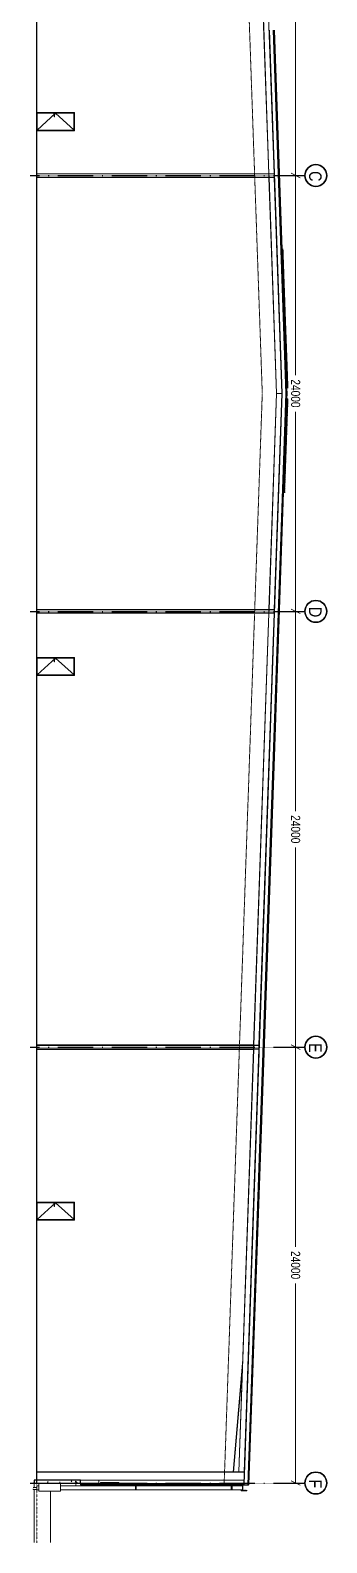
# Model space of a CAD drawing. Header units: millimetres. Extents: x -637480 to 299894, y -125373 to 39000.
# Drawn here: x -146820 to -130512, y -123290 to -39999 of the extents above; entities that cross this region are included whole.
import ezdxf

# ---------------------------------------------------------------- set-up
doc = ezdxf.new("R2010")
doc.units = ezdxf.units.MM
for name, pattern in [('Xref building Toll$0$_SBA Dash Dot - Datum', [4.4, 2.4, -1, 0, -1]), ('Xref building Toll$0$_SBA Dash Dot - Loose', [6, 4, -1, 0, -1]), ('Xref building Toll$0$_SBA Hidden Line - Loose', [2.4, 1.2, -1.2])]:
    doc.linetypes.add(name, pattern=pattern)
for name, color, linetype, lineweight in [('AM_BOR', 4, 'Continuous', 25), ('Xref building Toll$0$A-DETL-HDLN', 90, 'Xref building Toll$0$_SBA Hidden Line - Loose', 9), ('Xref building Toll$0$A-DOOR', 31, 'Continuous', 9), ('Xref building Toll$0$A-FLOR', 192, 'Continuous', 25), ('Xref building Toll$0$A-FLOR-LEVL', 51, 'Continuous', 9), ('Xref building Toll$0$A-GENM', 13, 'Continuous', 9), ('Xref building Toll$0$A-GLAZ', 151, 'Continuous', 9), ('Xref building Toll$0$A-ROOF', 132, 'Continuous', 25), ('Xref building Toll$0$A-ROOF-MCUT', 132, 'Continuous', 9), ('Xref building Toll$0$A-ROOF-OTLN', 132, 'Continuous', 9), ('Xref building Toll$0$A-WALL', 113, 'Continuous', 9), ('Xref building Toll$0$A-WALL-PATT', 111, 'Continuous', 9), ('Xref building Toll$0$annotation - dimensions', 7, 'Continuous', 0), ('Xref building Toll$0$P-PIPE', 3, 'Continuous', 9), ('Xref building Toll$0$Q-SPCQ', 91, 'Continuous', 9), ('Xref building Toll$0$S-BEAM', 12, 'Continuous', 9), ('Xref building Toll$0$S-COLS', 52, 'Continuous', 9), ('Xref building Toll$0$S-GRID-IDEN', 1, 'Continuous', 25)]:
    doc.layers.add(name, color=color, linetype=linetype, lineweight=lineweight)
doc.layers.add('Xref building Toll$0$S-GRID', color=8, linetype='Continuous')
doc.styles.add('Xref building Toll$0$1 500 general', font='arial.ttf', dxfattribs={"width": 0.870588, "height": 850})
doc.styles.add('Xref building Toll$0$1 500 general_0', font='arial.ttf', dxfattribs={"width": 0.870588})
doc.styles.add('Xref building Toll$0$Arial Narrow_1', font='ARIALN.TTF', dxfattribs={"height": 688.297872})
doc.dimstyles.new('Xref building Toll$0$1 500', dxfattribs={"dimtxt": 850, "dimasz": 425, "dimexe": 425, "dimexo": 0.0625, "dimgap": 425, "dimtad": 1, "dimdec": 0, "dimzin": 11, "dimdsep": 46, "dimtxsty": 'Xref building Toll$0$1 500 general', "dimblk": 'Xref building Toll$0$_Oblique_2.0', "dimcen": 0.09, "dimclrd": 256, "dimclre": 256, "dimadec": 4, "dimazin": 3, "dimtfac": 1, "dimtdec": 0, "dimtmove": 2, "dimatfit": 1, "dimldrblk": 'Xref building Toll$0$TerminatorOpen_2.0', "dimfxl": 1700, "dimfxlon": 1, "dimfrac": 2, "dimtolj": 1, "dimtzin": 11, "dimlwd": 0, "dimlwe": 0, "dimarcsym": 0})

# ---------------------------------------------------------------- blocks, each defined once
blk = doc.blocks.new('Xref building Toll$0$_SBA 1SWING SPDoor 01a - 920W x 2040H WD-627970-SECTION WAREHOUSE B')
at = {"layer": 'Xref building Toll$0$A-DOOR'}
for p, q in [((-34480, 44170), (-35480, 44170)), ((-35480, 44170), (-35480, 42100)), ((-34480, 42100), (-34480, 44170)), ((-34520, 44140), (-35440, 43122)), ((-35440, 42100), (-35440, 44130)), ((-35440, 44130), (-34520, 44130)), ((-34520, 44130), (-34520, 42100)), ((-35440, 43122), (-34520, 42105)), ((-35240, 43060), (-35350, 43060)), ((-35350, 43040), (-35240, 43040)), ((-35240, 43060), (-35240, 43050)), ((-35240, 43050), (-35240, 43040)), ((-35440, 42105), (-34520, 42105))]:
    blk.add_line(p, q, dxfattribs=at)
at = {"layer": 'Xref building Toll$0$A-DOOR', "flags": 128}
for points in [[(-35350, 43060), (-35369, 43060), (-35379, 43060), (-35380, 43060)], [(-35380, 43040), (-35374, 43040), (-35358, 43040), (-35350, 43040)]]:
    blk.add_lwpolyline(points, dxfattribs=at)
at = {"layer": 'Xref building Toll$0$A-DOOR'}
for radius, start, end in [(30, 16.88546, 180), (30, 180, 343.11454), (10, 90, 180), (10, 180, 270), (10, 60, 75), (10, 285, 300), (30, 0, 14.18914), (30, 345.81086, 0)]:
    blk.add_arc((-35380, 43050), radius, start, end, dxfattribs=at)
blk = doc.blocks.new('Xref building Toll$0$IVS_GM_Free-Door Head - XXX-DOOR HEAD-994499-SECTION WAREHOUSE B')
at = {"layer": 'Xref building Toll$0$A-GENM'}
for p, q in [((-19887, 44247), (-20012, 44261)), ((-20012, 44250), (-20011, 44250)), ((-20011, 44250), (-20011, 44259)), ((-20011, 44259), (-19887, 44246)), ((-19887, 44246), (-19887, 44247))]:
    blk.add_line(p, q, dxfattribs=at)
blk = doc.blocks.new('Xref building Toll$0$FIRE_HYDRANT_2593 - FIRE_HYDRANT_2593-1213494-SECTION WAREHOUSE B')
at = {"layer": 'Xref building Toll$0$A-GENM'}
for p, q in [((-19565, 42789), (-19566, 42788)), ((-19762, 42100), (-19762, 41899)), ((-19662, 41884), (-19687, 41884)), ((-19662, 41884), (-19662, 42100))]:
    blk.add_line(p, q, dxfattribs=at)
blk = doc.blocks.new('Xref building Toll$0$IVS_GM_Free-Folded Box Gutter Support_Arrayed - 350-250x300mm Gutter-1258791-SECTION WAREHOUSE B')
at = {"layer": 'Xref building Toll$0$A-GENM'}
for p, q in [((-19916, 53481), (-19916, 53339)), ((-19916, 53339), (-19864, 53339)), ((-19913, 53342), (-19913, 53481)), ((-19864, 53342), (-19913, 53342)), ((-19582, 53342), (-19639, 53342)), ((-19639, 53339), (-19579, 53339)), ((-19582, 53594), (-19582, 53582)), ((-19579, 53594), (-19582, 53594)), ((-19582, 53539), (-19582, 53514)), ((-19582, 53470), (-19582, 53445)), ((-19582, 53401), (-19582, 53342)), ((-19579, 53339), (-19579, 53594))]:
    blk.add_line(p, q, dxfattribs=at)
blk = doc.blocks.new('Xref building Toll$0$UC-Universal Column-Column - C4_5-250UC73-1332378-SECTION WAREHOUSE B')
at = {"layer": 'Xref building Toll$0$S-COLS'}
for p, q in [((-44139, 42100), (-44139, 54020)), ((-43885, 54011), (-43885, 42100))]:
    blk.add_line(p, q, dxfattribs=at)
blk = doc.blocks.new('Xref building Toll$0$1200 WALKWAY FACEBASED - 1200 WALKWAY FACEBASED-1419914-SECTION WAREHOUSE B')
at = {"layer": 'Xref building Toll$0$Q-SPCQ'}
h = blk.add_hatch(dxfattribs=at)
h.set_pattern_fill('FP_21', color=256, style=0, pattern_type=2)
h.set_pattern_definition([(47, (-80912.13, 55811.584), (-36.5677, 34.1), []), (137, (-80912.13, 55811.584), (-34.1, -36.5677), [])])
h.paths.add_polyline_path([(-81514, 55851), (-80315, 55892), (-80315, 55898), (-81514, 55857)], flags=0)
for p, q in [((-81514, 55857), (-80315, 55898)), ((-81514, 55851), (-80315, 55892)), ((-80315, 55892), (-81514, 55851)), ((-81514, 55851), (-81514, 55857)), ((-81512, 55791), (-81514, 55851)), ((-81512, 55791), (-80312, 55833)), ((-80315, 55892), (-80315, 55898)), ((-80315, 55892), (-80312, 55833))]:
    blk.add_line(p, q, dxfattribs=at)
blk = doc.blocks.new('Xref building Toll$0$1200 WALKWAY FACEBASED - 1200 WALKWAY FACEBASED-1417257-SECTION WAREHOUSE B')
at = {"layer": 'Xref building Toll$0$Q-SPCQ'}
h = blk.add_hatch(dxfattribs=at)
h.set_pattern_fill('FP_22', color=256, style=0, pattern_type=2)
h.set_pattern_definition([(47, (-82120.99, 55769.37), (-36.5677, 34.0999), []), (137, (-82120.99, 55769.37), (-34.0999, -36.5677), [])])
h.paths.add_polyline_path([(-87963, 55625), (-81514, 55851), (-81514, 55857), (-87963, 55631)], flags=0)
for p, q in [((-87963, 55631), (-81514, 55857)), ((-81514, 55851), (-87963, 55625)), ((-82800, 55806), (-82820, 55805)), ((-82820, 55805), (-82820, 55802)), ((-82798, 55746), (-82800, 55806)), ((-82157, 55828), (-82177, 55827)), ((-82177, 55827), (-82177, 55824)), ((-82177, 55824), (-82160, 55825)), ((-82160, 55825), (-82158, 55771)), ((-82155, 55768), (-82157, 55828)), ((-81514, 55851), (-81534, 55850)), ((-81534, 55850), (-81534, 55847)), ((-81534, 55847), (-81517, 55848)), ((-81517, 55848), (-81515, 55794)), ((-87963, 55631), (-87963, 55625)), ((-87943, 55626), (-87963, 55625)), ((-87963, 55625), (-87963, 55622)), ((-87963, 55622), (-87946, 55623)), ((-87944, 55569), (-87961, 55568)), ((-87961, 55568), (-87961, 55565)), ((-87961, 55565), (-87941, 55566)), ((-87946, 55623), (-87944, 55569)), ((-87941, 55566), (-87943, 55626)), ((-87300, 55649), (-87320, 55648)), ((-87320, 55648), (-87320, 55645)), ((-87320, 55645), (-87303, 55645)), ((-87301, 55591), (-87318, 55591)), ((-87318, 55591), (-87318, 55588)), ((-87318, 55588), (-87298, 55589)), ((-87303, 55645), (-87301, 55591)), ((-87298, 55589), (-87300, 55649)), ((-86657, 55671), (-86677, 55670)), ((-86677, 55670), (-86677, 55667)), ((-86677, 55667), (-86660, 55668)), ((-86658, 55614), (-86675, 55613)), ((-86675, 55613), (-86675, 55610)), ((-86675, 55610), (-86655, 55611)), ((-86660, 55668), (-86658, 55614)), ((-86655, 55611), (-86657, 55671)), ((-86014, 55693), (-86034, 55693)), ((-86034, 55693), (-86034, 55690)), ((-86034, 55690), (-86017, 55690)), ((-86015, 55636), (-86032, 55636)), ((-86032, 55636), (-86032, 55633)), ((-86032, 55633), (-86012, 55633)), ((-86017, 55690), (-86015, 55636)), ((-86012, 55633), (-86014, 55693)), ((-85371, 55716), (-85391, 55715)), ((-85391, 55715), (-85391, 55712)), ((-85391, 55712), (-85374, 55713)), ((-85372, 55659), (-85389, 55658)), ((-85389, 55658), (-85389, 55655)), ((-85389, 55655), (-85369, 55656)), ((-85374, 55713), (-85372, 55659)), ((-85369, 55656), (-85371, 55716)), ((-84728, 55738), (-84748, 55738)), ((-84748, 55738), (-84748, 55735)), ((-84748, 55735), (-84731, 55735)), ((-84729, 55681), (-84746, 55681)), ((-84746, 55681), (-84746, 55678)), ((-84746, 55678), (-84726, 55678)), ((-84731, 55735), (-84729, 55681)), ((-84726, 55678), (-84728, 55738)), ((-84086, 55761), (-84106, 55760)), ((-84106, 55760), (-84105, 55757)), ((-84105, 55757), (-84088, 55758)), ((-84087, 55704), (-84104, 55703)), ((-84104, 55703), (-84103, 55700)), ((-84103, 55700), (-84083, 55701)), ((-84088, 55758), (-84087, 55704)), ((-84083, 55701), (-84086, 55761)), ((-83443, 55783), (-83463, 55783)), ((-83463, 55783), (-83463, 55780)), ((-83463, 55780), (-83446, 55780)), ((-83444, 55726), (-83461, 55726)), ((-83461, 55726), (-83461, 55723)), ((-83461, 55723), (-83441, 55723)), ((-83446, 55780), (-83444, 55726)), ((-83441, 55723), (-83443, 55783)), ((-82820, 55802), (-82803, 55803)), ((-82801, 55749), (-82818, 55748)), ((-82818, 55748), (-82818, 55745)), ((-82818, 55745), (-82798, 55746)), ((-82803, 55803), (-82801, 55749)), ((-82158, 55771), (-82175, 55770)), ((-82175, 55770), (-82175, 55767)), ((-82175, 55767), (-82155, 55768)), ((-81515, 55794), (-81532, 55793)), ((-81532, 55793), (-81532, 55790)), ((-81532, 55790), (-81512, 55791))]:
    blk.add_line(p, q, dxfattribs=at)
blk = doc.blocks.new('Xref building Toll$0$1200 WALKWAY FACEBASED - 1200 WALKWAY FACEBASED-1420814-SECTION WAREHOUSE B')
at = {"layer": 'Xref building Toll$0$Q-SPCQ'}
h = blk.add_hatch(dxfattribs=at)
h.set_pattern_fill('FP_23', color=256, style=0, pattern_type=2)
h.set_pattern_definition([(43, (-79102.45, 55811.22), (-34.0999, 36.5677), []), (133, (-79102.45, 55811.22), (-36.5677, -34.0999), [])])
h.paths.add_polyline_path([(-74549, 55712), (-74549, 55718), (-79709, 55898), (-79710, 55892), (-74831, 55722)], flags=0)
for p, q in [((-79710, 55892), (-79712, 55832)), ((-79710, 55892), (-79709, 55898)), ((-79690, 55892), (-79710, 55892)), ((-74549, 55712), (-79710, 55892)), ((-79709, 55898), (-74549, 55718)), ((-79709, 55835), (-79707, 55889)), ((-79692, 55835), (-79709, 55835)), ((-79707, 55889), (-79690, 55889)), ((-79692, 55832), (-79692, 55835)), ((-79690, 55889), (-79690, 55892)), ((-79138, 55873), (-79141, 55813)), ((-79118, 55872), (-79138, 55873)), ((-79137, 55815), (-79136, 55869)), ((-79120, 55815), (-79137, 55815)), ((-79136, 55869), (-79119, 55869)), ((-79121, 55812), (-79120, 55815)), ((-79119, 55869), (-79118, 55872)), ((-78567, 55853), (-78569, 55793)), ((-78547, 55852), (-78567, 55853)), ((-78566, 55796), (-78564, 55849)), ((-78564, 55849), (-78547, 55849)), ((-78547, 55849), (-78547, 55852)), ((-77996, 55833), (-77998, 55773)), ((-77976, 55832), (-77996, 55833)), ((-77995, 55776), (-77993, 55830)), ((-77993, 55830), (-77976, 55829)), ((-77976, 55829), (-77976, 55832)), ((-77425, 55813), (-77427, 55753)), ((-77405, 55812), (-77425, 55813)), ((-77424, 55756), (-77422, 55810)), ((-77422, 55810), (-77405, 55809)), ((-77405, 55809), (-77405, 55812)), ((-78549, 55795), (-78566, 55796)), ((-78549, 55792), (-78549, 55795)), ((-77978, 55775), (-77995, 55776)), ((-77978, 55772), (-77978, 55775)), ((-77407, 55755), (-77424, 55756)), ((-77407, 55752), (-77407, 55755)), ((-76854, 55793), (-76856, 55733)), ((-76834, 55792), (-76854, 55793)), ((-76853, 55736), (-76851, 55790)), ((-76836, 55735), (-76853, 55736)), ((-76851, 55790), (-76834, 55789)), ((-76836, 55732), (-76836, 55735)), ((-76834, 55789), (-76834, 55792)), ((-76283, 55773), (-76285, 55713)), ((-76263, 55772), (-76283, 55773)), ((-76282, 55716), (-76280, 55770)), ((-76265, 55715), (-76282, 55716)), ((-76280, 55770), (-76263, 55769)), ((-76265, 55712), (-76265, 55715)), ((-76263, 55769), (-76263, 55772)), ((-75712, 55753), (-75714, 55693)), ((-75692, 55752), (-75712, 55753)), ((-75711, 55696), (-75709, 55750)), ((-75694, 55695), (-75711, 55696)), ((-75709, 55750), (-75692, 55749)), ((-75694, 55692), (-75694, 55695)), ((-75692, 55749), (-75692, 55752)), ((-75141, 55733), (-75143, 55673)), ((-75121, 55732), (-75141, 55733)), ((-75140, 55676), (-75138, 55730)), ((-75123, 55675), (-75140, 55676)), ((-75138, 55730), (-75121, 55729)), ((-75123, 55672), (-75123, 55675)), ((-75121, 55729), (-75121, 55732)), ((-74569, 55713), (-74572, 55653)), ((-74549, 55712), (-74569, 55713)), ((-74568, 55656), (-74567, 55710)), ((-74551, 55655), (-74568, 55656)), ((-74567, 55710), (-74550, 55709)), ((-74552, 55652), (-74551, 55655)), ((-74550, 55709), (-74549, 55712)), ((-74549, 55712), (-74549, 55718))]:
    blk.add_line(p, q, dxfattribs=at)
blk = doc.blocks.new('Xref building Toll$0$LOU_Metal Louvre 02 - 7000mm X 1000mm-1427498-SECTION WAREHOUSE B')
at = {"layer": 'Xref building Toll$0$A-GLAZ'}
for p, q in [((-20048, 45600), (-20048, 46600)), ((-19948, 46600), (-20048, 46600)), ((-19948, 46600), (-19948, 45600)), ((-19948, 45600), (-20048, 45600))]:
    blk.add_line(p, q, dxfattribs=at)
blk = doc.blocks.new('Xref building Toll$0$DWP_Downpipe - 225mm-1363392-SECTION WAREHOUSE B')
at = {"layer": 'Xref building Toll$0$P-PIPE'}
for p, q in [((-19864, 53420), (-19864, 53403)), ((-19864, 53420), (-19752, 53420)), ((-19864, 53401), (-19864, 43400)), ((-19752, 53420), (-19639, 53420)), ((-19639, 53403), (-19639, 53420)), ((-19639, 43400), (-19639, 53402)), ((-19864, 42200), (-19864, 42100)), ((-19752, 42100), (-19864, 42100)), ((-19639, 42100), (-19752, 42100)), ((-19639, 42100), (-19639, 42200))]:
    blk.add_line(p, q, dxfattribs=at)
blk = doc.blocks.new('Xref building Toll$0$IVS-GM-DownPipe Cover - DP 225mm-625296-SECTION WAREHOUSE B')
at = {"layer": 'Xref building Toll$0$A-GENM'}
for p, q in [((-20007, 43400), (-19732, 43400)), ((-20007, 42200), (-20007, 43400)), ((-19732, 43400), (-19567, 43400)), ((-19567, 42200), (-19567, 43400)), ((-19732, 42200), (-20007, 42200)), ((-19567, 42200), (-19732, 42200))]:
    blk.add_line(p, q, dxfattribs=at)
blk = doc.blocks.new('Xref building Toll$0$DPS_Downpipe Clamp - D225-V4-SECTION WAREHOUSE B')
at = {"layer": 'Xref building Toll$0$A-GENM'}
for p, q in [((-19913, 52834), (-19908, 52834)), ((-19913, 52784), (-19913, 52834)), ((-19908, 52784), (-19913, 52784)), ((-19908, 52834), (-19869, 52834)), ((-19908, 52784), (-19908, 52834)), ((-19869, 52784), (-19908, 52784)), ((-19869, 52834), (-19634, 52834)), ((-19869, 52784), (-19869, 52834)), ((-19634, 52784), (-19869, 52784)), ((-19634, 52784), (-19634, 52834))]:
    blk.add_line(p, q, dxfattribs=at)
blk = doc.blocks.new('Xref building Toll$0$UB-Universal Beam-Column - C1_5_460UB75-1337976-SECTION WAREHOUSE B')
at = {"layer": 'Xref building Toll$0$S-COLS'}
for p, q in [((-20619, 42100), (-20619, 53506)), ((-20605, 42100), (-20605, 53505)), ((-20177, 42100), (-20177, 53490)), ((-20162, 44500), (-20162, 53490))]:
    blk.add_line(p, q, dxfattribs=at)
blk = doc.blocks.new('Xref building Toll$0$UC-Universal Column-Column - C2_5-200UC60-1337980-SECTION WAREHOUSE B')
at = {"layer": 'Xref building Toll$0$S-COLS'}
for p, q in [((-92115, 55157), (-92115, 42100)), ((-92101, 55158), (-92101, 42100)), ((-91924, 55164), (-91924, 42100)), ((-91910, 42100), (-91910, 55164))]:
    blk.add_line(p, q, dxfattribs=at)
blk = doc.blocks.new('Xref building Toll$0$UC-Universal Column-Column - C2_5-200UC60-1337978-SECTION WAREHOUSE B')
at = {"layer": 'Xref building Toll$0$S-COLS'}
for p, q in [((-44115, 54326), (-44115, 42100)), ((-44101, 42100), (-44101, 54326)), ((-43924, 42100), (-43924, 54320)), ((-43910, 42100), (-43910, 54319))]:
    blk.add_line(p, q, dxfattribs=at)
blk = doc.blocks.new('Xref building Toll$0$UC-Universal Column-Column - C2_5-200UC60-1337979-SECTION WAREHOUSE B')
at = {"layer": 'Xref building Toll$0$S-COLS'}
for p, q in [((-68115, 55164), (-68115, 42100)), ((-68101, 42100), (-68101, 55164)), ((-67924, 42100), (-67924, 55158)), ((-67910, 42100), (-67910, 55157))]:
    blk.add_line(p, q, dxfattribs=at)
blk = doc.blocks.new('Xref building Toll$0$Grid - Grid Head-235101-SECTION WAREHOUSE B')
at = {"layer": 'Xref building Toll$0$S-GRID-IDEN'}
blk.add_circle((-140012, 62123), 600, dxfattribs=at)
for start, end in [(0, 180), (180, 0)]:
    blk.add_arc((-140012, 62123), 600, start, end, dxfattribs=at)
blk = doc.blocks.new('Xref building Toll$0$IVS_STF_Face Host_UB or UC Steel Haunch Up - 310UB46 - 2 Deg - 6000mm-1342655-AWNING 2 DETAIL')
at = {"layer": 'Xref building Toll$0$S-BEAM'}
for p, q in [((140373, 53408), (140613, 53400)), ((140373, 53408), (146373, 52902)), ((140613, 53400), (146373, 52914))]:
    blk.add_line(p, q, dxfattribs=at)
blk = doc.blocks.new('Xref building Toll$0$_Oblique_2.0')
at = {"color": 0, "linetype": 'ByBlock', "lineweight": -2}
for p, q in [((0, 0), (-1, 0)), ((0.5, 1), (-0.5, -1))]:
    blk.add_line(p, q, dxfattribs=at)
blk = doc.blocks.new('*D163')
at = {"layer": 'Defpoints', "color": 0, "linetype": 'Continuous', "transparency": 16777216}
for p in [(-131712, -96000), (-132226, -120000), (-131701, -120000)]:
    blk.add_point(p, dxfattribs=at)
at = {"layer": 'Xref building Toll$0$annotation - dimensions', "linetype": 'Continuous', "lineweight": 0, "transparency": 16777216}
for p, q in [((-131712, -96000), (-132476, -96000)), ((-132226, -96250), (-132226, -106995)), ((-132226, -119750), (-132226, -109005)), ((-131701, -120000), (-132476, -120000))]:
    blk.add_line(p, q, dxfattribs=at)
at = {"layer": 'Xref building Toll$0$annotation - dimensions', "linetype": 'Continuous', "lineweight": 0, "transparency": 16777216, "xscale": 250, "yscale": 250, "zscale": 250}
for p, rotation in [((-132226, -96000), 90), ((-132226, -120000), 270)]:
    blk.add_blockref('Xref building Toll$0$_Oblique_2.0', p, dxfattribs=dict(at, rotation=rotation))
at = {"layer": 'Xref building Toll$0$annotation - dimensions', "color": 0, "linetype": 'Continuous', "lineweight": 0, "transparency": 16777216, "insert": (-132226, -108000), "char_height": 500, "attachment_point": 5, "rotation": 270, "style": 'Xref building Toll$0$1 500 general_0'}
blk.add_mtext('\\A1;\\H1x;\\W0.8;24000', dxfattribs=at)
blk = doc.blocks.new('Xref building Toll$0$TerminatorOpen_2.0')
at = {"color": 0, "linetype": 'ByBlock', "lineweight": -2}
for q in [(-1, 1), (-1, 0), (-1, -1)]:
    blk.add_line((0, 0), q, dxfattribs=at)
blk = doc.blocks.new('*D164')
at = {"layer": 'Defpoints', "color": 0, "linetype": 'Continuous', "transparency": 16777216}
for p in [(-132226, -72000), (-131701, -72000), (-131712, -96000)]:
    blk.add_point(p, dxfattribs=at)
at = {"layer": 'Xref building Toll$0$annotation - dimensions', "linetype": 'Continuous', "lineweight": 0, "transparency": 16777216}
for p, q in [((-131701, -72000), (-132476, -72000)), ((-132226, -72250), (-132226, -82995)), ((-132226, -95750), (-132226, -85005)), ((-131712, -96000), (-132476, -96000))]:
    blk.add_line(p, q, dxfattribs=at)
at = {"layer": 'Xref building Toll$0$annotation - dimensions', "linetype": 'Continuous', "lineweight": 0, "transparency": 16777216, "xscale": 250, "yscale": 250, "zscale": 250}
for p, rotation in [((-132226, -72000), 90), ((-132226, -96000), 270)]:
    blk.add_blockref('Xref building Toll$0$_Oblique_2.0', p, dxfattribs=dict(at, rotation=rotation))
at = {"layer": 'Xref building Toll$0$annotation - dimensions', "color": 0, "linetype": 'Continuous', "lineweight": 0, "transparency": 16777216, "insert": (-132226, -84000), "char_height": 500, "attachment_point": 5, "rotation": 270, "style": 'Xref building Toll$0$1 500 general_0'}
blk.add_mtext('\\A1;\\H1x;\\W0.8;24000', dxfattribs=at)
blk = doc.blocks.new('*D165')
at = {"layer": 'Defpoints', "color": 0, "linetype": 'Continuous', "transparency": 16777216}
for p in [(-132226, -24000), (-131701, -24000), (-131712, -48000)]:
    blk.add_point(p, dxfattribs=at)
at = {"layer": 'Xref building Toll$0$annotation - dimensions', "linetype": 'Continuous', "lineweight": 0, "transparency": 16777216}
for p, q in [((-131701, -24000), (-132476, -24000)), ((-132226, -24250), (-132226, -34995)), ((-132226, -47750), (-132226, -37005)), ((-131712, -48000), (-132476, -48000))]:
    blk.add_line(p, q, dxfattribs=at)
at = {"layer": 'Xref building Toll$0$annotation - dimensions', "linetype": 'Continuous', "lineweight": 0, "transparency": 16777216, "xscale": 250, "yscale": 250, "zscale": 250}
for p, rotation in [((-132226, -24000), 90), ((-132226, -48000), 270)]:
    blk.add_blockref('Xref building Toll$0$_Oblique_2.0', p, dxfattribs=dict(at, rotation=rotation))
at = {"layer": 'Xref building Toll$0$annotation - dimensions', "color": 0, "linetype": 'Continuous', "lineweight": 0, "transparency": 16777216, "insert": (-132226, -36000), "char_height": 500, "attachment_point": 5, "rotation": 270, "style": 'Xref building Toll$0$1 500 general_0'}
blk.add_mtext('\\A1;\\H1x;\\W0.8;24000', dxfattribs=at)
blk = doc.blocks.new('*D166')
at = {"layer": 'Defpoints', "color": 0, "linetype": 'Continuous', "transparency": 16777216}
for p in [(-131712, -48000), (-132226, -72000), (-131701, -72000)]:
    blk.add_point(p, dxfattribs=at)
at = {"layer": 'Xref building Toll$0$annotation - dimensions', "linetype": 'Continuous', "lineweight": 0, "transparency": 16777216}
for p, q in [((-131712, -48000), (-132476, -48000)), ((-132226, -48250), (-132226, -58995)), ((-132226, -71750), (-132226, -61005)), ((-131701, -72000), (-132476, -72000))]:
    blk.add_line(p, q, dxfattribs=at)
at = {"layer": 'Xref building Toll$0$annotation - dimensions', "linetype": 'Continuous', "lineweight": 0, "transparency": 16777216, "xscale": 250, "yscale": 250, "zscale": 250}
for p, rotation in [((-132226, -48000), 90), ((-132226, -72000), 270)]:
    blk.add_blockref('Xref building Toll$0$_Oblique_2.0', p, dxfattribs=dict(at, rotation=rotation))
at = {"layer": 'Xref building Toll$0$annotation - dimensions', "color": 0, "linetype": 'Continuous', "lineweight": 0, "transparency": 16777216, "insert": (-132226, -60000), "char_height": 500, "attachment_point": 5, "rotation": 270, "style": 'Xref building Toll$0$1 500 general_0'}
blk.add_mtext('\\A1;\\H1x;\\W0.8;24000', dxfattribs=at)
blk = doc.blocks.new('Xref building Toll')
at = {"layer": 'Xref building Toll$0$A-WALL-PATT'}
h = blk.add_hatch(dxfattribs=at)
h.set_pattern_fill('FP_17', color=256, angle=-90, style=0, pattern_type=2)
h.set_pattern_definition([(360, (-146453.38, 249154.86), (6e-14, 225.957), []), (90, (-146453.38, 249154.86), (-85, 3e-14), [])])
h.paths.add_polyline_path([(-146453.4, -75125.7), (-146453.4, -75492), (-146448.4, -75492), (-146448.4, -74572), (-146453.4, -74572)], flags=0)
h.paths.add_polyline_path([(-146453.4, -45492), (-146448.4, -45492), (-146449.5, -44572), (-146453.4, -44572)], flags=0)
h = blk.add_hatch(dxfattribs=at)
h.set_pattern_fill('FP_20', color=256, angle=-90, style=0, pattern_type=2)
h.set_pattern_definition([(360, (-146453.38, 251328.1), (6e-14, 225.958), []), (90, (-146453.38, 251328.09), (-85, 3e-14), [])])
h.paths.add_polyline_path([(-146453.4, -105492), (-146448.4, -105492), (-146448.4, -104572), (-146453.4, -104572), (-146453.4, -105480.9)], flags=0)
h = blk.add_hatch(dxfattribs=at)
h.set_pattern_fill('FP_13', color=256, angle=-90, style=0, pattern_type=2)
h.set_pattern_definition([(320, (-139061.4, 283241.1), (-127.5124, -1457.4724), [152.4, -1676.4]), (265, (-139061.4, 283241.1), (1528.454, 281.9423), [121.92, -1341.12]), (10.451, (-139072, 283119.7), (1400.9327, -1175.541), [129.52, -1424.721]), (316.184, (-138655, 283241.1), (-336.342, -2168.6325), [228.6, -2514.6]), (6.636, (-138683, 283060.4), (1979.421, -1899.221), [194.28, -2137.081]), (261.184, (-138655, 283241.1), (1979.402, -1899.24), [182.88, -2011.68]), (291, (-138756.6, 283037.9), (-818.1215, -1212.9148), [152.4, -1676.4]), (236, (-138756.6, 283038), (1473.5044, -494.417), [121.92, -1341.12]), (341.451, (-138824.8, 282936.9), (655.3697, -1707.337), [129.52, -1424.721]), (307.5, (-139061.4, 283241.14), (676.44024, -24.7094), [67.056, -1257.808, 67.056, -2640.584]), (307.5, (-139061.4, 283241.14), (676.44024, -24.7094), [-1391.92, -1294.384, 67.056, -1279.144]), (277.5, (-139061.4, 283241.1), (801.4443, -534.5577), [67.056, -709.168, 67.056, -1740.408]), (277.5, (-139061.4, 283241.1), (801.4443, -534.5577), [-843.28, -1227.328, 67.056, -446.024]), (237.5, (-139061.4, 283694.27), (-45.8312, -1084.7275), [67.056, -440.944, 67.056, -3621.024]), (237.5, (-139061.4, 283694.27), (-45.8312, -1084.7275), [-575.056, -1517.904, 67.056, -2036.064]), (227.5, (-139061.4, 283897.5), (203.4135, -1185.0347), [67.056, -593.344, 67.056, -2479.04]), (227.5, (-139061.4, 283897.5), (203.4135, -1185.0347), [-727.456, -985.52, 67.056, -1426.464])])
h.paths.add_polyline_path([(-146636.4, -120000), (-144053.4, -120000), (-144053.4, -119850), (-146603.4, -119850)], flags=0)
at = {"layer": 'Xref building Toll$0$A-DETL-HDLN'}
for q in [(-136155.4, 84), (-136155.4, -120084)]:
    blk.add_line((-134057.2, -60000), q, dxfattribs=at)
at = {"layer": 'Xref building Toll$0$A-FLOR'}
for p, q in [((-146453.4, -120000), (-146453.4, -150)), ((-146603.4, -119850), (-146603.4, -120000)), ((-146603.4, -120000), (-146636.4, -120000)), ((-146603.4, -120000), (-146453.4, -120000))]:
    blk.add_line(p, q, dxfattribs=at)
at = {"layer": 'Xref building Toll$0$A-FLOR', "lineweight": 9}
for p, q in [((-146603.4, -120250.1), (-146603.4, -120000)), ((-146603.4, -123275.4), (-146603.4, -120349.9))]:
    blk.add_line(p, q, dxfattribs=at)
at = {"layer": 'Xref building Toll$0$A-FLOR-LEVL', "linetype": 'Xref building Toll$0$_SBA Dash Dot - Datum'}
blk.add_line((-146453.4, 10636.8), (-146453.4, -123289.7), dxfattribs=at)
at = {"layer": 'Xref building Toll$0$A-ROOF'}
for p, q in [((-133672, -40000), (-132973.5, -60000)), ((-132987.9, -52051.5), (-133408.8, -40000)), ((-132965.5, -52694.4), (-132987.2, -52071.5)), ((-132943, -53337.3), (-132964.8, -52714.4)), ((-132920.6, -53980.3), (-132942.3, -53357.3)), ((-132898.1, -54623.2), (-132919.9, -54000.3)), ((-132875.7, -55266.1), (-132897.4, -54643.2)), ((-132853.2, -55909), (-132875, -55286.1)), ((-132830.8, -56552), (-132852.5, -55929)), ((-132808.3, -57194.9), (-132830.1, -56572)), ((-132785.9, -57837.8), (-132807.6, -57214.9)), ((-132763.4, -58480.7), (-132785.2, -57857.8)), ((-132710.4, -60000), (-132720.9, -59700)), ((-132973.5, -60000), (-133672, -80000)), ((-133408.8, -80000), (-132710.4, -60000)), ((-133672, -80001.4), (-134370.4, -100001.4)), ((-134107.3, -100001.4), (-133408.8, -80001.4)), ((-134370.5, -100002.9), (-135071.1, -120065)), ((-134809.2, -120101.9), (-134107.3, -100002.9)), ((-135072.1, -120094), (-135072.3, -120101.9)), ((-135072.3, -120101.9), (-134809.2, -120101.9))]:
    blk.add_line(p, q, dxfattribs=at)
at = {"layer": 'Xref building Toll$0$A-ROOF', "lineweight": 9}
for p, q in [((-133451.8, -40000), (-132753.4, -60000)), ((-132753.4, -60000), (-133451.8, -80000)), ((-133451.9, -80001.4), (-134150.3, -100001.4)), ((-134150.3, -100002.9), (-134852.2, -120101.9))]:
    blk.add_line(p, q, dxfattribs=at)
at = {"layer": 'Xref building Toll$0$A-ROOF-MCUT'}
for p, q in [((-132720.9, -59700), (-132720.9, -59701.5)), ((-132700.9, -59700), (-132720.9, -59700)), ((-132720.9, -59701.5), (-132702.3, -59701.5)), ((-132702.3, -59701.5), (-132691.9, -60000)), ((-132690.4, -60000), (-132700.9, -59700)), ((-132702.3, -60298.5), (-132720.9, -60298.5)), ((-132720.9, -60298.5), (-132720.9, -60300)), ((-132720.9, -60300), (-132700.9, -60300)), ((-132691.9, -60000), (-132702.3, -60298.5)), ((-132700.9, -60300), (-132690.4, -60000)), ((-134852.2, -120099.9), (-135152.2, -120099.9)), ((-135152.2, -120099.9), (-135152.2, -120430.9)), ((-135152.2, -120430.9), (-135108.4, -120430.9)), ((-135150.2, -120428.9), (-135150.2, -120101.9)), ((-135150.2, -120101.9), (-135072.3, -120101.9)), ((-135110.4, -120428.9), (-135150.2, -120428.9)), ((-135081.4, -120401.9), (-135110.4, -120401.9)), ((-135110.4, -120401.9), (-135110.4, -120428.9)), ((-135108.4, -120430.9), (-135108.4, -120403.9)), ((-135108.4, -120403.9), (-135083.4, -120403.9)), ((-135083.4, -120403.9), (-135083.4, -120430.9)), ((-135083.4, -120430.9), (-135039.7, -120430.9)), ((-135081.4, -120428.9), (-135081.4, -120401.9)), ((-135041.7, -120428.9), (-135081.4, -120428.9)), ((-135012.7, -120401.9), (-135041.7, -120401.9)), ((-135041.7, -120401.9), (-135041.7, -120428.9)), ((-135039.7, -120430.9), (-135039.7, -120403.9)), ((-135039.7, -120403.9), (-135014.7, -120403.9)), ((-135014.7, -120403.9), (-135014.7, -120430.9)), ((-135014.7, -120430.9), (-134970.9, -120430.9)), ((-135012.7, -120428.9), (-135012.7, -120401.9)), ((-134972.9, -120428.9), (-135012.7, -120428.9)), ((-134943.9, -120401.9), (-134972.9, -120401.9)), ((-134972.9, -120401.9), (-134972.9, -120428.9)), ((-134970.9, -120430.9), (-134970.9, -120403.9)), ((-134970.9, -120403.9), (-134945.9, -120403.9)), ((-134945.9, -120403.9), (-134945.9, -120430.9)), ((-134945.9, -120430.9), (-134902.2, -120430.9)), ((-134943.9, -120428.9), (-134943.9, -120401.9)), ((-134904.2, -120428.9), (-134943.9, -120428.9)), ((-134902.2, -120401.9), (-134904.2, -120401.9)), ((-134904.2, -120401.9), (-134904.2, -120428.9)), ((-134902.2, -120430.9), (-134902.2, -120401.9)), ((-134852.2, -120101.9), (-134852.2, -120099.9))]:
    blk.add_line(p, q, dxfattribs=at)
at = {"layer": 'Xref building Toll$0$A-ROOF-OTLN'}
for p, q in [((-132967.4, -52067.8), (-133388.8, -40000)), ((-132944.9, -52710.7), (-132967.3, -52070.8)), ((-132922.5, -53353.6), (-132944.8, -52713.7)), ((-132900, -53996.6), (-132922.4, -53356.6)), ((-132877.6, -54639.5), (-132899.9, -53999.6)), ((-132855.1, -55282.4), (-132877.5, -54642.5)), ((-132832.7, -55925.3), (-132855, -55285.4)), ((-132810.2, -56568.3), (-132832.5, -55928.3)), ((-132787.8, -57211.2), (-132810.1, -56571.3)), ((-132765.3, -57854.1), (-132787.6, -57214.2)), ((-132742.8, -58497), (-132765.2, -57857.1)), ((-132720.8, -60872.6), (-132701, -60304.5)), ((-132760.7, -62014.9), (-132740.9, -61446.8)), ((-132740.8, -61443.8), (-132720.9, -60875.6)), ((-132780.7, -62586), (-132760.8, -62017.9)), ((-132820.6, -63728.3), (-132800.7, -63160.2)), ((-132800.6, -63157.2), (-132780.8, -62589)), ((-132840.5, -64299.4), (-132820.7, -63731.3)), ((-132880.4, -65441.7), (-132860.6, -64873.5)), ((-132860.4, -64870.6), (-132840.6, -64302.4)), ((-133388.8, -80000), (-132880.5, -65444.7)), ((-134087.2, -100001.4), (-133388.8, -80001.4)), ((-134789.2, -120101.9), (-134087.3, -100002.9)), ((-134789.2, -120101.9), (-134809.2, -120101.9))]:
    blk.add_line(p, q, dxfattribs=at)
at = {"layer": 'Xref building Toll$0$A-WALL'}
for p, q in [((-146453.4, -44532), (-144383.4, -44532)), ((-144383.4, -44532), (-144383.4, -45532)), ((-144383.4, -45532), (-146453.4, -45532)), ((-146453.4, -74532), (-144383.4, -74532)), ((-144383.4, -74532), (-144383.4, -75532)), ((-144383.4, -75532), (-146453.4, -75532)), ((-146453.4, -104532), (-144383.4, -104532)), ((-144383.4, -104532), (-144383.4, -105532)), ((-144383.4, -105532), (-146453.4, -105532)), ((-143053.4, -119850), (-143053.4, -120000)), ((-145703.4, -120005.4), (-145703.4, -120000)), ((-145703.4, -123275.4), (-145703.4, -120445.9)), ((-144053.4, -120000), (-144053.4, -120065)), ((-143053.4, -120000), (-144053.4, -120000)), ((-135072.1, -120094), (-135071.1, -120065))]:
    blk.add_line(p, q, dxfattribs=at)
at = {"layer": 'Xref building Toll$0$A-WALL', "lineweight": 25}
for p, q in [((-144053.4, -119850), (-146603.4, -119850)), ((-144053.4, -120000), (-144053.4, -119850)), ((-146603.4, -120000), (-144053.4, -120000)), ((-135071.1, -120065), (-144053.4, -120065)), ((-144053.4, -120065), (-144053.4, -120094)), ((-144053.4, -120094), (-135072.1, -120094))]:
    blk.add_line(p, q, dxfattribs=at)
at = {"layer": 'Xref building Toll$0$S-BEAM'}
for p, q in [((-133703.4, -47897.5), (-134534.3, -24102.5)), ((-134522.5, -24102.5), (-133691.5, -47897.5)), ((-133408, -47897.5), (-134238.9, -24102.5)), ((-133696.7, -48088.3), (-133702.9, -47911.7)), ((-133280.7, -60000), (-133696.2, -48102.5)), ((-133691.1, -47911.7), (-133684.9, -48088.3)), ((-133684.4, -48102.5), (-133268.9, -60000)), ((-133401.3, -48088.3), (-133407.5, -47911.7)), ((-132985.3, -60000), (-133400.8, -48102.5)), ((-133696.2, -71897.5), (-133280.7, -60000)), ((-133268.9, -60000), (-133684.4, -71897.5)), ((-133400.8, -71897.5), (-132985.3, -60000)), ((-133268.9, -60000), (-133280.7, -60000)), ((-133280.7, -60000), (-133268.9, -60000)), ((-132996.8, -60000), (-133257.5, -60000)), ((-133257.5, -60000), (-132996.8, -60000)), ((-132973.5, -60000), (-132985.3, -60000)), ((-132985.3, -60000), (-132973.5, -60000)), ((-134534.3, -95897.5), (-133703.4, -72102.5)), ((-133691.5, -72102.5), (-134522.5, -95897.5)), ((-134238.9, -95897.5), (-133408, -72102.5)), ((-133702.9, -72088.3), (-133696.7, -71911.7)), ((-133684.9, -71911.7), (-133691.1, -72088.3)), ((-133407.5, -72088.3), (-133401.3, -71911.7)), ((-135354.8, -119393), (-134541.5, -96102.5)), ((-134529.6, -96102.5), (-135343, -119393)), ((-135059.4, -119393), (-134246.1, -96102.5)), ((-134541, -96088.3), (-134534.8, -95911.7)), ((-134523, -95911.7), (-134529.1, -96088.3)), ((-134245.6, -96088.3), (-134239.4, -95911.7))]:
    blk.add_line(p, q, dxfattribs=at)
at = {"layer": 'Xref building Toll$0$S-BEAM', "flags": 128}
for points in [[(-133257.5, -60000), (-133265.6, -60000), (-133268.9, -60000)], [(-133268.9, -60000), (-133265.6, -60000), (-133257.5, -60000)], [(-132985.3, -60000), (-132988.7, -60000), (-132996.8, -60000)], [(-132996.8, -60000), (-132988.7, -60000), (-132985.3, -60000)]]:
    blk.add_lwpolyline(points, dxfattribs=at)
at = {"layer": 'Xref building Toll$0$S-GRID', "linetype": 'Xref building Toll$0$_SBA Dash Dot - Loose'}
for p, q in [((-146820, -48000), (-131701.2, -48000)), ((-146820, -72000), (-131701.2, -72000)), ((-146820, -96000), (-131701.2, -96000)), ((-146820, -120000), (-131701.2, -120000))]:
    blk.add_line(p, q, dxfattribs=at)
at = {"layer": 'Xref building Toll$0$A-DOOR', "rotation": 270}
for p in [(-188553.4, -80012.5), (-188553.4, -110012.5), (-188553.4, -140012.5)]:
    blk.add_blockref('Xref building Toll$0$_SBA 1SWING SPDoor 01a - 920W x 2040H WD-627970-SECTION WAREHOUSE B', p, dxfattribs=at)
at = {"layer": 'Xref building Toll$0$A-GENM', "rotation": 270}
for name, p in [('Xref building Toll$0$FIRE_HYDRANT_2593 - FIRE_HYDRANT_2593-1213494-SECTION WAREHOUSE B', (-188553.4, -140012.5)), ('Xref building Toll$0$IVS-GM-DownPipe Cover - DP 225mm-625296-SECTION WAREHOUSE B', (-188553.4, -140012.5)), ('Xref building Toll$0$IVS_GM_Free-Door Head - XXX-DOOR HEAD-994499-SECTION WAREHOUSE B', (-188553.4, -140012.5)), ('Xref building Toll$0$DPS_Downpipe Clamp - D225-V4-SECTION WAREHOUSE B', (-193820.4, -140012.5)), ('Xref building Toll$0$DPS_Downpipe Clamp - D225-V4-SECTION WAREHOUSE B', (-188553.4, -140012.5)), ('Xref building Toll$0$IVS_GM_Free-Folded Box Gutter Support_Arrayed - 350-250x300mm Gutter-1258791-SECTION WAREHOUSE B', (-188553.4, -140012.5))]:
    blk.add_blockref(name, p, dxfattribs=at)
at = {"layer": 'Xref building Toll$0$A-GLAZ', "rotation": 270}
blk.add_blockref('Xref building Toll$0$LOU_Metal Louvre 02 - 7000mm X 1000mm-1427498-SECTION WAREHOUSE B', (-188553.4, -140012.5), dxfattribs=at)
at = {"layer": 'Xref building Toll$0$P-PIPE', "rotation": 270}
blk.add_blockref('Xref building Toll$0$DWP_Downpipe - 225mm-1363392-SECTION WAREHOUSE B', (-188553.4, -140012.5), dxfattribs=at)
at = {"layer": 'Xref building Toll$0$Q-SPCQ', "rotation": 270}
for name in ['Xref building Toll$0$1200 WALKWAY FACEBASED - 1200 WALKWAY FACEBASED-1417257-SECTION WAREHOUSE B', 'Xref building Toll$0$1200 WALKWAY FACEBASED - 1200 WALKWAY FACEBASED-1419914-SECTION WAREHOUSE B', 'Xref building Toll$0$1200 WALKWAY FACEBASED - 1200 WALKWAY FACEBASED-1420814-SECTION WAREHOUSE B']:
    blk.add_blockref(name, (-188553.4, -140012.5), dxfattribs=at)
at = {"layer": 'Xref building Toll$0$S-BEAM', "rotation": 270}
blk.add_blockref('Xref building Toll$0$IVS_STF_Face Host_UB or UC Steel Haunch Up - 310UB46 - 2 Deg - 6000mm-1342655-AWNING 2 DETAIL', (-188553.4, 26977.5), dxfattribs=at)
at = {"layer": 'Xref building Toll$0$S-COLS', "rotation": 270}
for name in ['Xref building Toll$0$UC-Universal Column-Column - C2_5-200UC60-1337980-SECTION WAREHOUSE B', 'Xref building Toll$0$UC-Universal Column-Column - C2_5-200UC60-1337979-SECTION WAREHOUSE B', 'Xref building Toll$0$UC-Universal Column-Column - C4_5-250UC73-1332378-SECTION WAREHOUSE B', 'Xref building Toll$0$UC-Universal Column-Column - C2_5-200UC60-1337978-SECTION WAREHOUSE B', 'Xref building Toll$0$UB-Universal Beam-Column - C1_5_460UB75-1337976-SECTION WAREHOUSE B']:
    blk.add_blockref(name, (-188553.4, -140012.5), dxfattribs=at)
at = {"layer": 'Xref building Toll$0$S-GRID-IDEN', "rotation": 270}
for p in [(-193234.6, -188012.5), (-193234.6, -212012.5), (-193234.6, -236012.5), (-193234.6, -260012.5)]:
    blk.add_blockref('Xref building Toll$0$Grid - Grid Head-235101-SECTION WAREHOUSE B', p, dxfattribs=at)
at = {"layer": 'Xref building Toll$0$S-GRID-IDEN', "lineweight": 9, "char_height": 688.3, "attachment_point": 2, "rotation": 270, "line_spacing_factor": 0.968573, "style": 'Xref building Toll$0$Arial Narrow_1'}
for s, insert, width in [('C', (-130794.1, -48040.8), 680.367), ('D', (-130794.1, -72040.8), 680.367), ('E', (-130794.1, -96040.8), 629.969), ('F', (-130794.1, -120040.8), 579.571)]:
    blk.add_mtext(s, dxfattribs=dict(at, insert=insert, width=width))
at = {"layer": 'Xref building Toll$0$annotation - dimensions', "linetype": 'Continuous', "lineweight": 0}
for base, p1, p2, angle, picture, middle in [((-132226, -24000), (-131711.8, -48000), (-131701.2, -24000), 90, '*D165', (-132226, -36000)), ((-132226, -72000), (-131711.8, -48000), (-131701.2, -72000), 270, '*D166', (-132226, -60000)), ((-132226, -72000), (-131711.8, -96000), (-131701.2, -72000), 90, '*D164', (-132226, -84000)), ((-132226, -120000), (-131711.8, -96000), (-131701.2, -120000), 270, '*D163', (-132226, -108000))]:
    dim = blk.add_linear_dim(base=base, p1=p1, p2=p2, angle=angle, text='\\H1x;\\W0.8;<>', dimstyle='Xref building Toll$0$1 500', override={"dimscale": 0.5, "dimtxt": 1000, "dimasz": 500, "dimexe": 500, "dimgap": 500, "dimtxsty": 'Xref building Toll$0$1 500 general_0', "dimatfit": 3, "dimfxl": 2000}, dxfattribs=at)
    dim.commit()
    dim.dimension.update_dxf_attribs({"geometry": picture, "text_midpoint": middle, "text_rotation": 270})

msp = doc.modelspace()

# ---------------------------------------------------------------- block references
at = {"layer": 'AM_BOR'}
msp.add_blockref('Xref building Toll', (0, 0), dxfattribs=at)

doc.saveas('drawing.dxf')
